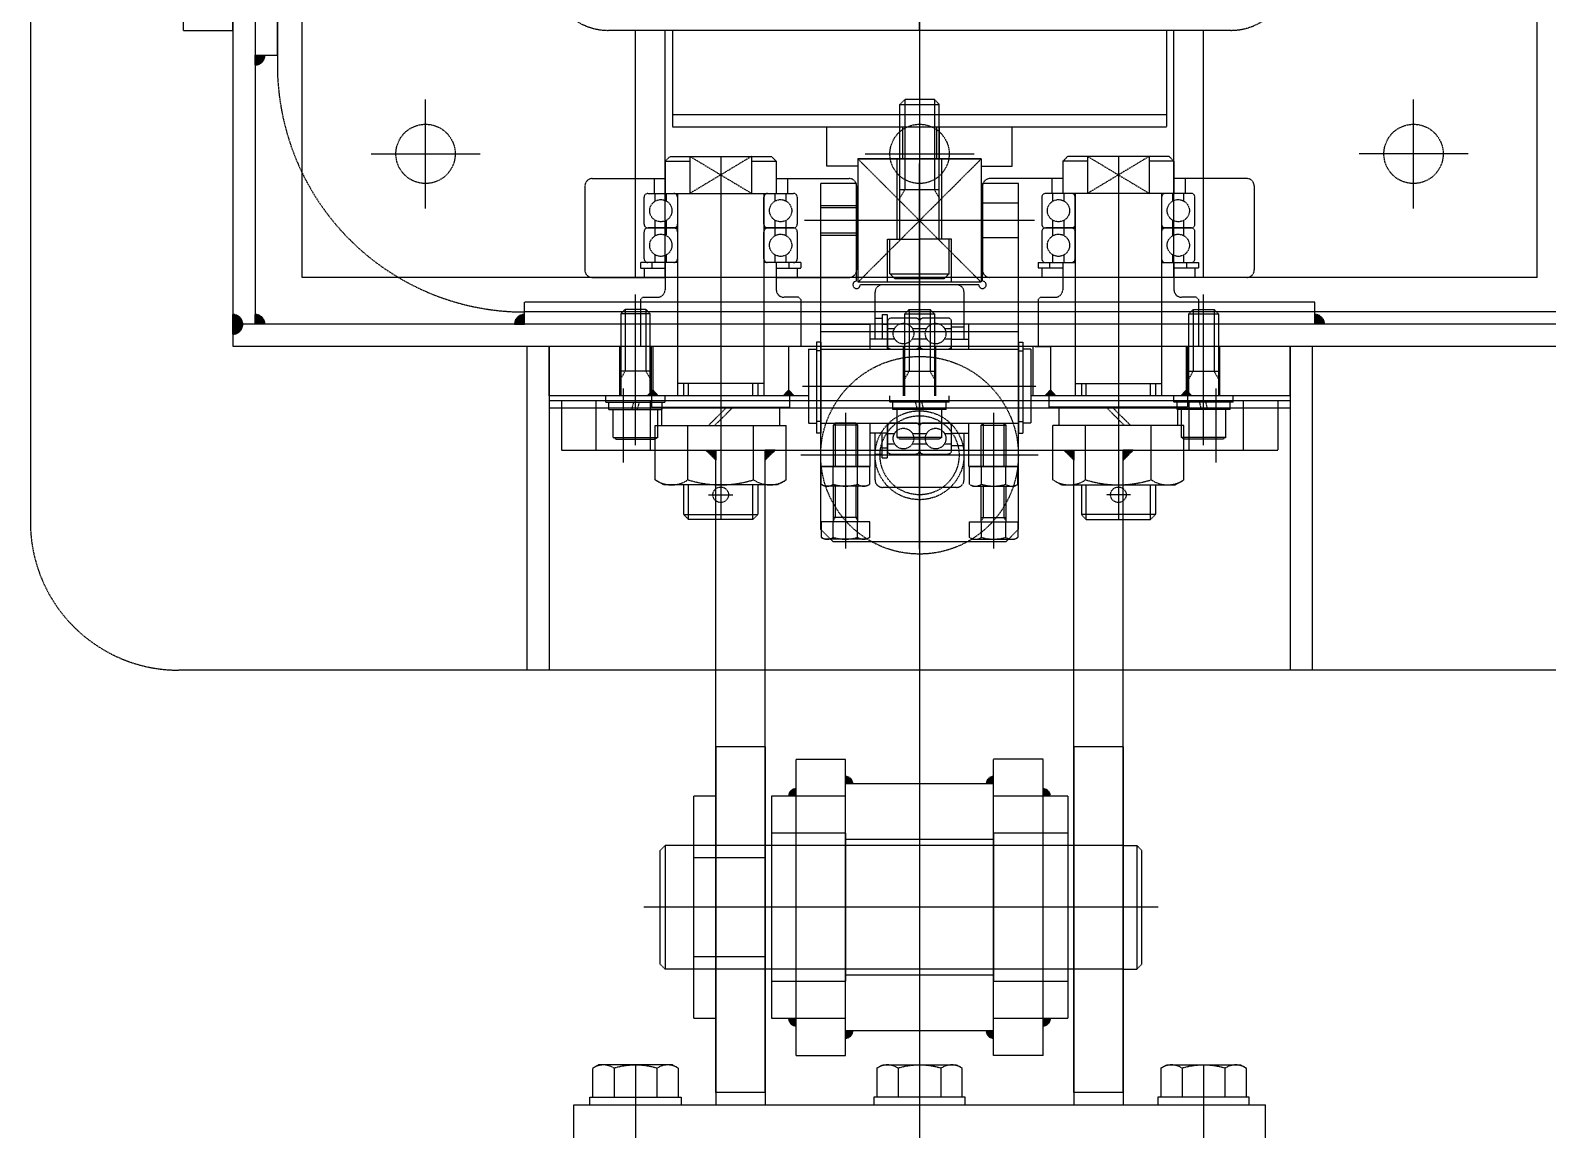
# Model space of a CAD drawing. Header units: millimetres. Extents: x -955179 to -912907, y 62798 to 154298.
# Drawn here: x -953317 to -952702, y 97600 to 98045 of the extents above; entities that cross this region are included whole.
import ezdxf

# ---------------------------------------------------------------- set-up
doc = ezdxf.new("R2010")
doc.units = ezdxf.units.MM
doc.header["$MEASUREMENT"] = 0
doc.linetypes.add('HIDDEN', pattern=[0.375, 0.25, -0.125])
doc.layers.add('CV', color=251, linetype='HIDDEN')

# ---------------------------------------------------------------- blocks, each defined once
blk = doc.blocks.new('WEL')
blk.add_hatch(color=256).paths.add_polyline_path([(4, 0), (0, 0), (0, -4)])
for p, q in [((0, 0), (0, -4)), ((0, -4), (4, 0)), ((4, 0), (0, 0))]:
    blk.add_line(p, q)
blk = doc.blocks.new('A$C24162613')
at = {"layer": 'CV'}
for points in [[(-1285, -2090), (-1281, -2090), (-1281, -2086, 0.414214)], [(-1093, -2200), (-1090, -2200), (-1090, -2197, 0.414214)], [(-997, -2200), (-1000, -2200), (-1000, -2197, -0.414214)], [(-1098, -2220), (-1095, -2220), (-1095, -2223, -0.414214)], [(-992, -2220), (-995, -2220), (-995, -2223, 0.414214)], [(-1098, -2280), (-1095, -2280), (-1095, -2277, 0.414214)], [(-992, -2280), (-995, -2280), (-995, -2277, -0.414214)], [(-1093, -2300), (-1090, -2300), (-1090, -2303, -0.414214)], [(-997, -2300), (-1000, -2300), (-1000, -2303, 0.414214)], [(-1285, -2410), (-1281, -2410), (-1281, -2414, -0.414214)], [(-1390, -2515), (-1390, -2519), (-1386, -2519, 0.414214)], [(-1285, -2519), (-1281, -2519), (-1281, -2515, 0.414214)], [(-1285, -2528), (-1281, -2528), (-1281, -2524, 0.414214)], [(-1281, -2524), (-1281, -2528), (-1277, -2528, 0.414214)]]:
    blk.add_hatch(color=256, dxfattribs=at).paths.add_polyline_path(points)
for p, q in [((-1286, -1968, 0), (-1286, -2410, 0)), ((-1141, -1968, 0), (-1141, -2550, 0)), ((-1281, -1988, 0), (-1281, -2528, 0)), ((-1272, -1988, 0), (-1272, -2528, 0)), ((-1300, -2000), (-1800, -2000)), ((-1300, -2000), (-1300, -2500)), ((-1350, -2027.94), (-1350, -2072.06)), ((-1327.94, -2050), (-1372.06, -2050)), ((-1281, -2086, 0), (-1281, -2090, 0)), ((-1286, -2090, 0), (-1290, -2090, 0)), ((-1290, -2090, 0), (-1290, -2410, 0)), ((-1281, -2090, 0), (-1286, -2090, 0)), ((-1281, -2090, 0), (-1285, -2090, 0)), ((-1272, -2091, 0), (-1141, -2091, 0)), ((-1272, -2100, 0), (-1141, -2100, 0)), ((-1252, -2100, 0), (-1272, -2100, 0)), ((-1272, -2100, 0), (-1272, -2205, 0)), ((-1252, -2100, 0), (-1252, -2205, 0)), ((-1250, -2100, 0), (-1250, -2400, 0)), ((-1247, -2100, 0), (-1247, -2400, 0)), ((-1250, -2105), (-1230, -2105)), ((-1250, -2105), (-1250, -2395)), ((-1250, -2105), (-1230, -2105)), ((-1250, -2105), (-1250, -2395)), ((-1230, -2395), (-1230, -2105)), ((-1230, -2395), (-1230, -2105)), ((-965, -2390), (-965, -2110)), ((-925, -2110), (-965, -2110)), ((-1340, -2117.5, 0), (-1340, -2147, 0)), ((-1337, -2114.5, 0), (-1303, -2114.5, 0)), ((-1300, -2117.5, 0), (-1300, -2147, 0)), ((-1250, -2119), (-1230, -2119)), ((-1250, -2119), (-1230, -2119)), ((-981.2, -2120), (-979.86, -2117.68)), ((-968.2, -2117.68), (-979.86, -2117.68)), ((-965, -2116.5), (-968.2, -2116.5)), ((-968.2, -2116.5), (-968.2, -2153.5)), ((-1400, -2124, 0), (-1400, -2376, 0)), ((-1249.5, -2123, 0), (-1252, -2123, 0)), ((-1249.5, -2123, 0), (-1249.5, -2147, 0)), ((-1246.5, -2124.25, 0), (-1249.5, -2124.25, 0)), ((-1246.5, -2124.25, 0), (-1246.5, -2145.75, 0)), ((-981.2, -2150), (-981.2, -2120)), ((-1287, -2130.75, 0), (-1285.25, -2129, 0)), ((-1287, -2139.25, 0), (-1287, -2130.75, 0)), ((-1287, -2130.75, 0), (-1262, -2130.75, 0)), ((-1285.25, -2141, 0), (-1285.25, -2129, 0)), ((-1285.25, -2129, 0), (-1252, -2129, 0)), ((-1272, -2128.5, 0), (-1252, -2128.5, 0)), ((-1262, -2141, 0), (-1262, -2129, 0)), ((-1262, -2130.75, 0), (-1258.97, -2129, 0)), ((-1254.98, -2130), (-1225.02, -2130)), ((-1254.98, -2130), (-1225.02, -2130)), ((-1235.2, -2126, 0), (-1246.5, -2126, 0)), ((-1235.2, -2126, 0), (-1235.2, -2144, 0)), ((-1235.2, -2126, 0), (-1234.5, -2127.21, 0)), ((-1234.5, -2127.21, 0), (-1234.5, -2142.79, 0)), ((-979.86, -2126.34), (-968.2, -2126.34)), ((-1300, -2135), (-1400, -2135)), ((-1306, -2137, 0), (-1303.8, -2137, 0)), ((-1306, -2152, 0), (-1306, -2137, 0)), ((-1303.8, -2137, 0), (-1303.8, -2147, 0)), ((-1232.08, -2135, 0), (-1293.12, -2135, 0)), ((-1292, -2138, 0), (-1291, -2137, 0)), ((-1291, -2137, 0), (-1272, -2137, 0)), ((-1249.5, -2134.2, 0), (-1246.5, -2133.39, 0)), ((-1246.5, -2135.8, 0), (-1249.5, -2136.61, 0)), ((-981.26, -2135), (-895.26, -2135)), ((-1340, -2142.5, 0), (-1334, -2142.5, 0)), ((-1334, -2140, 0), (-1334, -2199, 0)), ((-1330.9, -2143, 0), (-1334, -2143, 0)), ((-1321.5, -2138.5, 0), (-1332.5, -2138.5, 0)), ((-1320, -2143, 0), (-1323.1, -2143, 0)), ((-1320, -2140, 0), (-1320, -2152, 0)), ((-1320, -2152, 0), (-1320, -2140, 0)), ((-1316.9, -2143, 0), (-1320, -2143, 0)), ((-1307.5, -2138.5, 0), (-1318.5, -2138.5, 0)), ((-1306, -2143, 0), (-1309.1, -2143, 0)), ((-1303.8, -2141.74, 0), (-1306, -2141.74, 0)), ((-1303.8, -2138.5, 0), (-1300, -2138.5, 0)), ((-1292, -2138, 0), (-1292, -2144, 0)), ((-1287, -2139.25, 0), (-1262, -2139.25, 0)), ((-1285.25, -2141, 0), (-1287, -2139.25, 0)), ((-1252, -2141, 0), (-1285.25, -2141, 0)), ((-1252, -2141.5, 0), (-1272, -2141.5, 0)), ((-1272, -2142, 0), (-1252, -2142, 0)), ((-1262, -2139.25, 0), (-1258.97, -2141, 0)), ((-1252, -2141.5, 0), (-1247.5, -2141.5, 0)), ((-1250, -2141), (-1230, -2141)), ((-1250, -2141), (-1230, -2141)), ((-1247.5, -2141.5, 0), (-1247.5, -2197.5, 0)), ((-1218.06, -2142.94, 0), (-1240, -2142.94, 0)), ((-1240, -2142.94, 0), (-1240, -2196.06, 0)), ((-1235.2, -2144, 0), (-1234.5, -2142.79, 0)), ((-1216, -2146.5, 0), (-1218.06, -2142.94, 0)), ((-979.86, -2143.66), (-968.2, -2143.66)), ((-1300, -2147), (-1400, -2147)), ((-1400, -2150, 0), (-1361, -2150, 0)), ((-1400, -2150, 0), (-1400, -2350, 0)), ((-1366, -2350, 0), (-1366, -2150, 0)), ((-1361, -2350, 0), (-1361, -2150, 0)), ((-1347, -2147, 0), (-1349, -2149, 0)), ((-1349, -2149, 0), (-1349, -2190, 0)), ((-1347, -2147, 0), (-1347, -2157, 0)), ((-1347, -2147, 0), (-1334, -2147, 0)), ((-1330.9, -2147.5, 0), (-1334, -2147.5, 0)), ((-1320, -2147.5, 0), (-1323.1, -2147.5, 0)), ((-1316.9, -2147.5, 0), (-1320, -2147.5, 0)), ((-1306, -2147.5, 0), (-1309.1, -2147.5, 0)), ((-1306, -2147, 0), (-1295, -2147, 0)), ((-1249.5, -2147, 0), (-1252, -2147, 0)), ((-1246.5, -2145.75, 0), (-1249.5, -2145.75, 0)), ((-1247.5, -2145.55, 0), (-1240, -2145.55, 0)), ((-1235.2, -2144, 0), (-1246.5, -2144, 0)), ((-1216, -2192.5, 0), (-1216, -2146.5, 0)), ((-979.86, -2152.32), (-981.2, -2150)), ((-1334, -2152, 0), (-1252, -2152, 0)), ((-1332.5, -2152, 0), (-1321.5, -2152, 0)), ((-1318.5, -2152, 0), (-1307.5, -2152, 0)), ((-1257, -2187, 0), (-1257, -2152, 0)), ((-1257, -2154.5, 0), (-1252, -2154.5, 0)), ((-1216, -2154.5, 0), (-1204, -2154.5, 0)), ((-1204, -2154.5, 0), (-1202, -2156.5, 0)), ((-1204, -2154.5, 0), (-1204, -2184.5, 0)), ((-1045, -2153.33), (-1045, -2361.67)), ((-1045, -2153.33), (-1045, -2346.67)), ((-1045, -2153.33), (-1045, -2346.67)), ((-979.86, -2152.32), (-968.2, -2152.32)), ((-968.2, -2153.5), (-965, -2153.5)), ((-1349, -2157, 0), (-1334, -2157, 0)), ((-1349, -2182, 0), (-1334, -2157, 0)), ((-1349, -2157, 0), (-1334, -2182, 0)), ((-1252, -2156.5, 0), (-1257, -2156.5, 0)), ((-1218.06, -2156.22, 0), (-1240, -2156.22, 0)), ((-1202, -2156.5, 0), (-1216, -2156.5, 0)), ((-1202, -2182.5, 0), (-1202, -2156.5, 0)), ((-1070, -2162), (-1068, -2160)), ((-1070, -2162), (-1020, -2162)), ((-1070, -2167.5), (-1070, -2162)), ((-1022, -2160), (-1068, -2160)), ((-1022, -2160), (-1020, -2162)), ((-1020, -2167.5), (-1020, -2162)), ((-1240, -2164.5, 0), (-1247.5, -2172, 0)), ((-1240, -2167, 0), (-1247.5, -2174.5, 0)), ((-970, -2167.5), (-1230, -2167.5)), ((-970, -2167.5), (-1230, -2167.5)), ((-1212, -2164.55, 0), (-1212, -2174.37, 0)), ((-1110, -2167.5), (-965, -2167.5)), ((-1110, -2167.5), (-1110, -2187.5)), ((-1070, -2167.5), (-1070, -2341.5)), ((-1070, -2167.5), (-1070, -2187.5)), ((-1070, -2167.5), (-1070, -2187.5)), ((-1020, -2167.5), (-1020, -2341.5)), ((-1020, -2167.5), (-1020, -2187.5)), ((-1020, -2167.5), (-1020, -2187.5)), ((-970, -2167.5), (-970, -2187.5)), ((-970, -2167.5), (-970, -2187.5)), ((-1349, -2169.5, 0), (-1202, -2169.5, 0)), ((-1349, -2182, 0), (-1334, -2182, 0)), ((-1347, -2182, 0), (-1347, -2192, 0)), ((-1252, -2182.5, 0), (-1257, -2182.5, 0)), ((-1257, -2184.5, 0), (-1252, -2184.5, 0)), ((-1218.06, -2182.78, 0), (-1240, -2182.78, 0)), ((-1202, -2182.5, 0), (-1216, -2182.5, 0)), ((-1216, -2184.5, 0), (-1204, -2184.5, 0)), ((-1202, -2182.5, 0), (-1204, -2184.5, 0)), ((-1349, -2190, 0), (-1347, -2192, 0)), ((-1347, -2192, 0), (-1334, -2192, 0)), ((-1340, -2192, 0), (-1340, -2221.5, 0)), ((-1334, -2187, 0), (-1252, -2187, 0)), ((-1330.9, -2191.5, 0), (-1334, -2191.5, 0)), ((-1321.5, -2187, 0), (-1332.5, -2187, 0)), ((-1320, -2191.5, 0), (-1323.1, -2191.5, 0)), ((-1320, -2187, 0), (-1320, -2199, 0)), ((-1320, -2199, 0), (-1320, -2187, 0)), ((-1316.9, -2191.5, 0), (-1320, -2191.5, 0)), ((-1307.5, -2187, 0), (-1318.5, -2187, 0)), ((-1306, -2191.5, 0), (-1309.1, -2191.5, 0)), ((-1306, -2202, 0), (-1306, -2187, 0)), ((-1306, -2192, 0), (-1295, -2192, 0)), ((-1303.8, -2192, 0), (-1303.8, -2202, 0)), ((-1300, -2192, 0), (-1300, -2221.5, 0)), ((-970, -2187.5), (-1230, -2187.5)), ((-970, -2187.5), (-1230, -2187.5)), ((-1218.06, -2196.06, 0), (-1216, -2192.5, 0)), ((-1110, -2187.5), (-965, -2187.5)), ((-1090, -2190), (-1000, -2190)), ((-1090, -2190), (-1090, -2220)), ((-1075, -2190), (-1075, -2220)), ((-1015, -2190), (-1015, -2220)), ((-1000, -2190), (-1000, -2220)), ((-1340, -2196.5, 0), (-1334, -2196.5, 0)), ((-1330.9, -2196, 0), (-1334, -2196, 0)), ((-1320, -2196, 0), (-1323.1, -2196, 0)), ((-1316.9, -2196, 0), (-1320, -2196, 0)), ((-1306, -2196, 0), (-1309.1, -2196, 0)), ((-1303.8, -2197.26, 0), (-1306, -2197.26, 0)), ((-1292, -2201, 0), (-1292, -2195, 0)), ((-1272, -2203.21, 0), (-1272, -2197, 0)), ((-1272, -2197, 0), (-1252, -2197, 0)), ((-1247.5, -2197.5, 0), (-1252, -2197.5, 0)), ((-1240, -2193.45, 0), (-1247.5, -2193.45, 0)), ((-1218.06, -2196.06, 0), (-1240, -2196.06, 0)), ((-1332.5, -2200.5, 0), (-1321.5, -2200.5, 0)), ((-1323, -2203.42, 0), (-1323, -2296.58, 0)), ((-1318.5, -2200.5, 0), (-1307.5, -2200.5, 0)), ((-1306, -2202, 0), (-1303.8, -2202, 0)), ((-1303.8, -2200.5, 0), (-1300, -2200.5, 0)), ((-1292, -2201, 0), (-1291, -2202, 0)), ((-1291, -2202, 0), (-1272, -2202, 0)), ((-1252, -2204, 0), (-1272, -2204, 0)), ((-1271, -2205, 0), (-1271, -2208.25, 0)), ((-1271, -2205, 0), (-1241, -2205, 0)), ((-1256, -2297.33, 0), (-1256, -2202.75, 0)), ((-1241, -2205, 0), (-1241, -2208.25, 0)), ((-1228, -2201.95, 0), (-1228, -2298.05, 0)), ((-985, -2200), (-1105, -2200)), ((-1105, -2200), (-1105, -2220)), ((-985, -2200), (-985, -2220)), ((-1198, -2210, 0), (-1338, -2210, 0)), ((-1338, -2210, 0), (-1338, -2224.5, 0)), ((-1330, -2210, 0), (-1330, -2224.5, 0)), ((-1316, -2210, 0), (-1316, -2224.5, 0)), ((-1223.5, -2210, 0), (-1281, -2210, 0)), ((-1281, -2210, 0), (-1281, -2230, 0)), ((-1278, -2210, 0), (-1278, -2290, 0)), ((-1273.8, -2210, 0), (-1273.8, -2208.25, 0)), ((-1273.8, -2208.25, 0), (-1236.94, -2208.25, 0)), ((-1273.8, -2210, 0), (-1236.94, -2210, 0)), ((-1271, -2290, 0), (-1271, -2210, 0)), ((-1270.3, -2210, 0), (-1270.3, -2208.25, 0)), ((-1241.7, -2210, 0), (-1241.7, -2208.25, 0)), ((-1241, -2290, 0), (-1241, -2210, 0)), ((-1236.94, -2210, 0), (-1236.94, -2208.25, 0)), ((-1223.5, -2210, 0), (-1223.5, -2230, 0)), ((-1216.26, -2210.18, 0), (-1223.5, -2210.18, 0)), ((-1223.5, -2229.82, 0), (-1223.5, -2210.18, 0)), ((-1215.5, -2211.5, 0), (-1216.26, -2210.18, 0)), ((-1201, -2210.18, 0), (-1194.76, -2210.18, 0)), ((-1201, -2229.82, 0), (-1201, -2210.18, 0)), ((-1193, -2215, 0), (-1198, -2210, 0)), ((-1194, -2211.5, 0), (-1194.76, -2210.18, 0)), ((-1345, -2212.5, 0), (-1361, -2212.5, 0)), ((-1345, -2225, 0), (-1345, -2212.5, 0)), ((-1241, -2215.81, 0), (-1240.19, -2215, 0)), ((-1241, -2224.19, 0), (-1241, -2215.81, 0)), ((-1241, -2215.81, 0), (-1223.5, -2215.81, 0)), ((-1240.19, -2225, 0), (-1240.19, -2215, 0)), ((-1240.19, -2215, 0), (-1223.5, -2215, 0)), ((-1216.26, -2215.09, 0), (-1223.5, -2215.09, 0)), ((-1215.5, -2228.5, 0), (-1215.5, -2211.5, 0)), ((-1215.5, -2215, 0), (-1201, -2215, 0)), ((-1215.5, -2215.81, 0), (-1202.81, -2215.81, 0)), ((-1202.81, -2215.81, 0), (-1201.4, -2215, 0)), ((-1202.81, -2225, 0), (-1202.81, -2215, 0)), ((-1194.76, -2215.09, 0), (-1201, -2215.09, 0)), ((-1194, -2228.5, 0), (-1194, -2211.5, 0)), ((-1193, -2215, 0), (-1193, -2285, 0)), ((-1245.13, -2220, 0), (-1190.32, -2220, 0)), ((-985, -2220), (-1105, -2220)), ((-1095, -2220), (-1095, -2280)), ((-1075, -2220), (-1015, -2220)), ((-1072.5, -2220), (-1072.5, -2280)), ((-1017.5, -2220), (-1017.5, -2280)), ((-995, -2220), (-995, -2280)), ((-1350, -2272.06), (-1350, -2227.94)), ((-1348, -2225, 0), (-1345, -2225, 0)), ((-1348, -2275, 0), (-1348, -2225, 0)), ((-1348, -2244, 0), (-1348, -2225, 0)), ((-1348, -2225, 0), (-1348, -2242, 0)), ((-1348, -2225, 0), (-1348, -2275, 0)), ((-1298, -2225, 0), (-1348, -2275, 0)), ((-1348, -2225, 0), (-1298, -2275, 0)), ((-1348, -2225, 0), (-1298, -2225, 0)), ((-1298.5, -2224.5, 0), (-1338, -2224.5, 0)), ((-1337, -2224.5, 0), (-1303, -2224.5, 0)), ((-1298, -2225, 0), (-1298, -2275, 0)), ((-1297, -2226, 0), (-1297, -2274, 0)), ((-1240.19, -2225, 0), (-1241, -2224.19, 0)), ((-1241, -2224.19, 0), (-1223.5, -2224.19, 0)), ((-1223.5, -2225, 0), (-1240.19, -2225, 0)), ((-1216.26, -2224.91, 0), (-1223.5, -2224.91, 0)), ((-1216.26, -2229.82, 0), (-1223.5, -2229.82, 0)), ((-1216.26, -2229.82, 0), (-1215.5, -2228.5, 0)), ((-1215.5, -2224.19, 0), (-1202.81, -2224.19, 0)), ((-1201, -2225, 0), (-1215.5, -2225, 0)), ((-1202.81, -2224.19, 0), (-1201.4, -2225, 0)), ((-1194.76, -2224.91, 0), (-1201, -2224.91, 0)), ((-1194.76, -2229.82, 0), (-1201, -2229.82, 0)), ((-1194.76, -2229.82, 0), (-1194, -2228.5, 0)), ((-1297, -2235, 0), (-1297, -2265, 0)), ((-1297, -2235, 0), (-1297, -2250, 0)), ((-1275, -2232, 0), (-1294, -2232, 0)), ((-1271, -2230, 0), (-1281, -2230, 0)), ((-1280, -2237, 0), (-1280, -2232, 0)), ((-1275, -2237, 0), (-1275, -2230, 0)), ((-1223.5, -2230, 0), (-1241, -2230, 0)), ((-1237, -2237, 0), (-1237, -2230, 0)), ((-1218, -2232, 0), (-1237, -2232, 0)), ((-1232, -2237, 0), (-1232, -2232, 0)), ((-1215, -2235, 0), (-1215, -2265, 0)), ((-1215, -2235, 0), (-1215, -2250, 0)), ((-981.2, -2235), (-979.86, -2232.68)), ((-981.2, -2265), (-981.2, -2235)), ((-968.2, -2232.68), (-979.86, -2232.68)), ((-968.2, -2231.5), (-968.2, -2268.5)), ((-965, -2231.5), (-968.2, -2231.5)), ((-1372, -2244, 0), (-1370, -2242, 0)), ((-1372, -2244, 0), (-1370, -2242, 0)), ((-1370, -2258, 0), (-1370, -2242, 0)), ((-1370, -2258, 0), (-1370, -2242, 0)), ((-1315.5, -2242, 0), (-1370, -2242, 0)), ((-1361, -2242, 0), (-1348, -2242, 0)), ((-1315.5, -2241, 0), (-1348, -2241, 0)), ((-1335.5, -2244, 0), (-1332.04, -2242, 0)), ((-1335.5, -2242, 0), (-1335.5, -2258, 0)), ((-1315.5, -2237, 0), (-1315.5, -2250, 0)), ((-1298, -2237, 0), (-1315.5, -2237, 0)), ((-1298, -2237, 0), (-1315.5, -2237, 0)), ((-1301.5, -2238, 0), (-1315.5, -2238, 0)), ((-1301.5, -2238, 0), (-1315.5, -2238, 0)), ((-1301.5, -2262, 0), (-1301.5, -2238, 0)), ((-1301.5, -2262, 0), (-1301.5, -2238, 0)), ((-1299.5, -2240, 0), (-1301.5, -2238, 0)), ((-1299.5, -2240, 0), (-1301.5, -2238, 0)), ((-1299.5, -2260, 0), (-1299.5, -2240, 0)), ((-1299.5, -2260, 0), (-1299.5, -2240, 0)), ((-1283.5, -2238.5, 0), (-1283.5, -2248.5, 0)), ((-1271, -2237, 0), (-1282, -2237, 0)), ((-1279.33, -2239.89, 0), (-1279.33, -2237, 0)), ((-1275.17, -2239.89, 0), (-1275.17, -2237, 0)), ((-1271, -2248.5, 0), (-1271, -2238.5, 0)), ((-1249.5, -2238, 0), (-1252, -2238, 0)), ((-1249.5, -2238, 0), (-1249.5, -2262, 0)), ((-1246.5, -2239.25, 0), (-1249.5, -2239.25, 0)), ((-1246.5, -2239.25, 0), (-1246.5, -2260.75, 0)), ((-1235.2, -2241, 0), (-1246.5, -2241, 0)), ((-1230, -2237, 0), (-1241, -2237, 0)), ((-1241, -2238.5, 0), (-1241, -2248.5, 0)), ((-1236.83, -2239.89, 0), (-1236.83, -2237, 0)), ((-1235.2, -2241, 0), (-1235.2, -2259, 0)), ((-1235.2, -2241, 0), (-1234.5, -2242.21, 0)), ((-1232.67, -2239.89, 0), (-1232.67, -2237, 0)), ((-1228.5, -2248.5, 0), (-1228.5, -2238.5, 0)), ((-979.86, -2241.34), (-968.2, -2241.34)), ((-1372, -2244, 0), (-1372, -2256, 0)), ((-1372, -2244, 0), (-1372, -2256, 0)), ((-1372, -2244, 0), (-1335.5, -2244, 0)), ((-1361, -2243.08, 0), (-1348, -2243.08, 0)), ((-1287, -2245.75, 0), (-1285.25, -2244, 0)), ((-1287, -2254.25, 0), (-1287, -2245.75, 0)), ((-1287, -2245.75, 0), (-1262, -2245.75, 0)), ((-1285.25, -2256, 0), (-1285.25, -2244, 0)), ((-1285.25, -2244, 0), (-1252, -2244, 0)), ((-1279.33, -2250, 0), (-1279.33, -2247.11, 0)), ((-1275.17, -2250, 0), (-1275.17, -2247.11, 0)), ((-1272, -2243.5, 0), (-1252, -2243.5, 0)), ((-1262, -2256, 0), (-1262, -2244, 0)), ((-1262, -2245.75, 0), (-1258.97, -2244, 0)), ((-1236.83, -2250, 0), (-1236.83, -2247.11, 0)), ((-1234.5, -2242.21, 0), (-1234.5, -2257.79, 0)), ((-1232.67, -2250, 0), (-1232.67, -2247.11, 0)), ((-1800, -2250), (-1300, -2250)), ((-1400, -2250, 0), (-1700, -2250, 0)), ((-1408.09, -2250, 0), (-1400, -2250, 0)), ((-1372, -2250, 0), (-1271, -2250, 0)), ((-1189.95, -2250, 0), (-1346.05, -2250, 0)), ((-1315.5, -2263, 0), (-1315.5, -2250, 0)), ((-1297, -2250, 0), (-1297, -2265, 0)), ((-1232.08, -2250, 0), (-1293.12, -2250, 0)), ((-1287, -2254.25, 0), (-1262, -2254.25, 0)), ((-1285.25, -2256, 0), (-1287, -2254.25, 0)), ((-1283.5, -2251.5, 0), (-1283.5, -2261.5, 0)), ((-1271, -2250, 0), (-1282, -2250, 0)), ((-1282, -2250, 0), (-1271, -2250, 0)), ((-1279.33, -2252.89, 0), (-1279.33, -2250, 0)), ((-1275.17, -2252.89, 0), (-1275.17, -2250, 0)), ((-1271, -2261.5, 0), (-1271, -2251.5, 0)), ((-1262, -2254.25, 0), (-1258.97, -2256, 0)), ((-1250, -2250), (-825, -2250)), ((-1249.5, -2249.2, 0), (-1246.5, -2248.39, 0)), ((-1246.5, -2250.8, 0), (-1249.5, -2251.61, 0)), ((-1241, -2250, 0), (-1189.87, -2250, 0)), ((-1230, -2250, 0), (-1241, -2250, 0)), ((-1241, -2250, 0), (-1230, -2250, 0)), ((-1241, -2251.5, 0), (-1241, -2261.5, 0)), ((-1236.83, -2252.89, 0), (-1236.83, -2250, 0)), ((-1232.67, -2252.89, 0), (-1232.67, -2250, 0)), ((-1228.5, -2261.5, 0), (-1228.5, -2251.5, 0)), ((-1370, -2258, 0), (-1372, -2256, 0)), ((-1370, -2258, 0), (-1372, -2256, 0)), ((-1372, -2256, 0), (-1335.5, -2256, 0)), ((-1315.5, -2258, 0), (-1370, -2258, 0)), ((-1361, -2256.92, 0), (-1348, -2256.92, 0)), ((-1348, -2258, 0), (-1361, -2258, 0)), ((-1348, -2275, 0), (-1348, -2258, 0)), ((-1315.5, -2259, 0), (-1348, -2259, 0)), ((-1335.5, -2256, 0), (-1332.04, -2258, 0)), ((-1301.5, -2262, 0), (-1299.5, -2260, 0)), ((-1301.5, -2262, 0), (-1299.5, -2260, 0)), ((-1252, -2256, 0), (-1285.25, -2256, 0)), ((-1279.33, -2263, 0), (-1279.33, -2260.11, 0)), ((-1275.17, -2263, 0), (-1275.17, -2260.11, 0)), ((-1252, -2256.5, 0), (-1272, -2256.5, 0)), ((-1235.2, -2259, 0), (-1246.5, -2259, 0)), ((-1236.83, -2263, 0), (-1236.83, -2260.11, 0)), ((-1235.2, -2259, 0), (-1234.5, -2257.79, 0)), ((-1232.67, -2263, 0), (-1232.67, -2260.11, 0)), ((-979.86, -2258.66), (-968.2, -2258.66)), ((-1301.5, -2262, 0), (-1315.5, -2262, 0)), ((-1301.5, -2262, 0), (-1315.5, -2262, 0)), ((-1298, -2263, 0), (-1315.5, -2263, 0)), ((-1298, -2263, 0), (-1315.5, -2263, 0)), ((-1285, -2265.2, 0), (-1285, -2263, 0)), ((-1271, -2263, 0), (-1285, -2263, 0)), ((-1285, -2265.2, 0), (-1275, -2265.2, 0)), ((-1283.5, -2268, 0), (-1283.5, -2265.2, 0)), ((-1282, -2263, 0), (-1271, -2263, 0)), ((-1281, -2265.2, 0), (-1281, -2263, 0)), ((-1275, -2263, 0), (-1275, -2270, 0)), ((-1249.5, -2262, 0), (-1252, -2262, 0)), ((-1246.5, -2260.75, 0), (-1249.5, -2260.75, 0)), ((-1227, -2263, 0), (-1241, -2263, 0)), ((-1241, -2263, 0), (-1230, -2263, 0)), ((-1237, -2263, 0), (-1237, -2270, 0)), ((-1227, -2265.2, 0), (-1237, -2265.2, 0)), ((-1231, -2265.2, 0), (-1231, -2263, 0)), ((-1228.5, -2268, 0), (-1228.5, -2265.2, 0)), ((-1227, -2265.2, 0), (-1227, -2263, 0)), ((-979.86, -2267.32), (-981.2, -2265)), ((-1275, -2268, 0), (-1294, -2268, 0)), ((-1271, -2270, 0), (-1281, -2270, 0)), ((-1281, -2290, 0), (-1281, -2270, 0)), ((-1223.5, -2270, 0), (-1241, -2270, 0)), ((-1218, -2268, 0), (-1237, -2268, 0)), ((-1223.5, -2290, 0), (-1223.5, -2270, 0)), ((-1216.26, -2270.18, 0), (-1223.5, -2270.18, 0)), ((-1223.5, -2270.18, 0), (-1223.5, -2289.82, 0)), ((-1216.26, -2270.18, 0), (-1215.5, -2271.5, 0)), ((-1215.5, -2271.5, 0), (-1215.5, -2288.5, 0)), ((-1194.76, -2270.18, 0), (-1201, -2270.18, 0)), ((-1201, -2270.18, 0), (-1201, -2289.82, 0)), ((-1194.76, -2270.18, 0), (-1194, -2271.5, 0)), ((-1194, -2271.5, 0), (-1194, -2288.5, 0)), ((-979.86, -2267.32), (-968.2, -2267.32)), ((-968.2, -2268.5), (-965, -2268.5)), ((-1348, -2275, 0), (-1345, -2275, 0)), ((-1348, -2275, 0), (-1298, -2275, 0)), ((-1345, -2275, 0), (-1345, -2287.5, 0)), ((-1340, -2308, 0), (-1340, -2278.5, 0)), ((-1338, -2275.5, 0), (-1338, -2290, 0)), ((-1298.5, -2275.5, 0), (-1338, -2275.5, 0)), ((-1337, -2275.5, 0), (-1303, -2275.5, 0)), ((-1329, -2275.5, 0), (-1329, -2290, 0)), ((-1328.1, -2275.5, 0), (-1328.1, -2290, 0)), ((-1317.9, -2275.5, 0), (-1317.9, -2290, 0)), ((-1317, -2275.5, 0), (-1317, -2290, 0)), ((-1300, -2308, 0), (-1300, -2278.5, 0)), ((-1240.19, -2275, 0), (-1241, -2275.81, 0)), ((-1241, -2275.81, 0), (-1241, -2284.19, 0)), ((-1241, -2275.81, 0), (-1223.5, -2275.81, 0)), ((-1240.19, -2275, 0), (-1240.19, -2285, 0)), ((-1223.5, -2275, 0), (-1240.19, -2275, 0)), ((-1216.26, -2275.09, 0), (-1223.5, -2275.09, 0)), ((-1201, -2275, 0), (-1215.5, -2275, 0)), ((-1215.5, -2275.81, 0), (-1202.81, -2275.81, 0)), ((-1202.81, -2275.81, 0), (-1201.4, -2275, 0)), ((-1202.81, -2275, 0), (-1202.81, -2285, 0)), ((-1194.76, -2275.09, 0), (-1201, -2275.09, 0)), ((-1245.13, -2280, 0), (-1190.32, -2280, 0)), ((-1241, -2284.19, 0), (-1240.19, -2285, 0)), ((-1241, -2284.19, 0), (-1223.5, -2284.19, 0)), ((-1240.19, -2285, 0), (-1223.5, -2285, 0)), ((-1216.26, -2284.91, 0), (-1223.5, -2284.91, 0)), ((-1215.5, -2284.19, 0), (-1202.81, -2284.19, 0)), ((-1215.5, -2285, 0), (-1201, -2285, 0)), ((-1202.81, -2284.19, 0), (-1201.4, -2285, 0)), ((-1194.76, -2284.91, 0), (-1201, -2284.91, 0)), ((-1193, -2285, 0), (-1198, -2290, 0)), ((-985, -2280), (-1105, -2280)), ((-1105, -2300), (-1105, -2280)), ((-1090, -2280), (-1090, -2310)), ((-1075, -2280), (-1015, -2280)), ((-1075, -2280), (-1075, -2310)), ((-1015, -2280), (-1015, -2310)), ((-1000, -2280), (-1000, -2310)), ((-985, -2300), (-985, -2280)), ((-1345, -2287.5, 0), (-1361, -2287.5, 0)), ((-1198, -2290, 0), (-1338, -2290, 0)), ((-1223.5, -2290, 0), (-1281, -2290, 0)), ((-1273.8, -2290, 0), (-1273.8, -2291.75, 0)), ((-1273.8, -2290, 0), (-1236.94, -2290, 0)), ((-1270.3, -2290, 0), (-1270.3, -2291.75, 0)), ((-1241.7, -2290, 0), (-1241.7, -2291.75, 0)), ((-1236.94, -2290, 0), (-1236.94, -2291.75, 0)), ((-1216.26, -2289.82, 0), (-1223.5, -2289.82, 0)), ((-1215.5, -2288.5, 0), (-1216.26, -2289.82, 0)), ((-1201, -2289.82, 0), (-1194.76, -2289.82, 0)), ((-1194, -2288.5, 0), (-1194.76, -2289.82, 0)), ((-1273.8, -2291.75, 0), (-1236.94, -2291.75, 0)), ((-1272, -2295, 0), (-1272, -2400, 0)), ((-1272, -2296.79, 0), (-1272, -2303, 0)), ((-1271, -2295, 0), (-1271, -2291.75, 0)), ((-1271, -2295, 0), (-1241, -2295, 0)), ((-1252, -2295, 0), (-1252, -2400, 0)), ((-1241, -2295, 0), (-1241, -2291.75, 0)), ((-1340, -2303.5, 0), (-1334, -2303.5, 0)), ((-1334, -2360, 0), (-1334, -2301, 0)), ((-1332.5, -2299.5, 0), (-1321.5, -2299.5, 0)), ((-1320, -2313, 0), (-1320, -2301, 0)), ((-1320, -2301, 0), (-1320, -2313, 0)), ((-1318.5, -2299.5, 0), (-1307.5, -2299.5, 0)), ((-1306, -2298, 0), (-1303.8, -2298, 0)), ((-1306, -2298, 0), (-1306, -2313, 0)), ((-1303.8, -2302.74, 0), (-1306, -2302.74, 0)), ((-1303.8, -2308, 0), (-1303.8, -2298, 0)), ((-1303.8, -2299.5, 0), (-1300, -2299.5, 0)), ((-1292, -2299, 0), (-1291, -2298, 0)), ((-1292, -2299, 0), (-1292, -2305, 0)), ((-1291, -2298, 0), (-1272, -2298, 0)), ((-1272, -2303, 0), (-1252, -2303, 0)), ((-1247.5, -2302.5, 0), (-1252, -2302.5, 0)), ((-1247.5, -2358.5, 0), (-1247.5, -2302.5, 0)), ((-985, -2300), (-1105, -2300)), ((-1349, -2310, 0), (-1347, -2308, 0)), ((-1347, -2318, 0), (-1347, -2308, 0)), ((-1347, -2308, 0), (-1334, -2308, 0)), ((-1330.9, -2304, 0), (-1334, -2304, 0)), ((-1330.9, -2308.5, 0), (-1334, -2308.5, 0)), ((-1320, -2304, 0), (-1323.1, -2304, 0)), ((-1320, -2308.5, 0), (-1323.1, -2308.5, 0)), ((-1316.9, -2304, 0), (-1320, -2304, 0)), ((-1316.9, -2308.5, 0), (-1320, -2308.5, 0)), ((-1306, -2304, 0), (-1309.1, -2304, 0)), ((-1306, -2308.5, 0), (-1309.1, -2308.5, 0)), ((-1306, -2308, 0), (-1295, -2308, 0)), ((-1240, -2306.55, 0), (-1247.5, -2306.55, 0)), ((-1218.06, -2303.94, 0), (-1240, -2303.94, 0)), ((-1240, -2357.06, 0), (-1240, -2303.94, 0)), ((-1218.06, -2303.94, 0), (-1216, -2307.5, 0)), ((-1216, -2307.5, 0), (-1216, -2353.5, 0)), ((-1349, -2351, 0), (-1349, -2310, 0)), ((-1334, -2313, 0), (-1252, -2313, 0)), ((-1321.5, -2313, 0), (-1332.5, -2313, 0)), ((-1307.5, -2313, 0), (-1318.5, -2313, 0)), ((-1257, -2313, 0), (-1257, -2348, 0)), ((-1257, -2315.5, 0), (-1252, -2315.5, 0)), ((-970, -2312.5), (-1230, -2312.5)), ((-970, -2312.5), (-1230, -2312.5)), ((-1216, -2315.5, 0), (-1204, -2315.5, 0)), ((-1202, -2317.5, 0), (-1204, -2315.5, 0)), ((-1204, -2345.5, 0), (-1204, -2315.5, 0)), ((-1110, -2312.5), (-965, -2312.5)), ((-1110, -2312.5), (-1110, -2332.5)), ((-1090, -2310), (-1000, -2310)), ((-1070, -2312.5), (-1070, -2332.5)), ((-1070, -2312.5), (-1070, -2332.5)), ((-1065, -2312.5, 0), (-1065, -2341.5, 0)), ((-1025, -2312.5, 0), (-1025, -2341.5, 0)), ((-1020, -2312.5), (-1020, -2332.5)), ((-1020, -2312.5), (-1020, -2332.5)), ((-970, -2312.5), (-970, -2332.5)), ((-970, -2312.5), (-970, -2332.5)), ((-1349, -2318, 0), (-1334, -2318, 0)), ((-1349, -2318, 0), (-1334, -2343, 0)), ((-1349, -2343, 0), (-1334, -2318, 0)), ((-1252, -2317.5, 0), (-1257, -2317.5, 0)), ((-1218.06, -2317.22, 0), (-1240, -2317.22, 0)), ((-1202, -2317.5, 0), (-1216, -2317.5, 0)), ((-1202, -2317.5, 0), (-1202, -2343.5, 0)), ((-1240, -2333, 0), (-1247.5, -2325.5, 0)), ((-1240, -2335.5, 0), (-1247.5, -2328, 0)), ((-1212, -2335.45, 0), (-1212, -2325.63, 0)), ((-1349, -2330.5, 0), (-1202, -2330.5, 0)), ((-970, -2332.5), (-1230, -2332.5)), ((-970, -2332.5), (-1230, -2332.5)), ((-1110, -2332.5), (-965, -2332.5)), ((-1090, -2332.5), (-1090, -2341.5)), ((-1000, -2332.5), (-1000, -2341.5)), ((-1349, -2343, 0), (-1334, -2343, 0)), ((-1347, -2353, 0), (-1347, -2343, 0)), ((-1252, -2343.5, 0), (-1257, -2343.5, 0)), ((-1257, -2345.5, 0), (-1252, -2345.5, 0)), ((-1218.06, -2343.78, 0), (-1240, -2343.78, 0)), ((-1202, -2343.5, 0), (-1216, -2343.5, 0)), ((-1216, -2345.5, 0), (-1204, -2345.5, 0)), ((-1204, -2345.5, 0), (-1202, -2343.5, 0)), ((-1090, -2341.5), (-1000, -2341.5)), ((-1070, -2341.5), (-1070, -2353)), ((-1020, -2341.5), (-1020, -2353)), ((-968.2, -2383.5), (-968.2, -2346.5)), ((-968.2, -2346.5), (-965, -2346.5)), ((-1400, -2350, 0), (-1361, -2350, 0)), ((-1347, -2353, 0), (-1349, -2351, 0)), ((-1334, -2348, 0), (-1252, -2348, 0)), ((-1330.9, -2352.5, 0), (-1334, -2352.5, 0)), ((-1332.5, -2348, 0), (-1321.5, -2348, 0)), ((-1320, -2352.5, 0), (-1323.1, -2352.5, 0)), ((-1320, -2360, 0), (-1320, -2348, 0)), ((-1320, -2348, 0), (-1320, -2360, 0)), ((-1316.9, -2352.5, 0), (-1320, -2352.5, 0)), ((-1318.5, -2348, 0), (-1307.5, -2348, 0)), ((-1306, -2352.5, 0), (-1309.1, -2352.5, 0)), ((-1306, -2348, 0), (-1306, -2363, 0)), ((-979.86, -2347.68), (-981.2, -2350)), ((-981.2, -2350), (-981.2, -2380)), ((-979.86, -2347.68), (-968.2, -2347.68)), ((-1300, -2353), (-1400, -2353)), ((-1347, -2353, 0), (-1334, -2353, 0)), ((-1340, -2382.5, 0), (-1340, -2353, 0)), ((-1340, -2357.5, 0), (-1334, -2357.5, 0)), ((-1330.9, -2357, 0), (-1334, -2357, 0)), ((-1320, -2357, 0), (-1323.1, -2357, 0)), ((-1316.9, -2357, 0), (-1320, -2357, 0)), ((-1306, -2357, 0), (-1309.1, -2357, 0)), ((-1306, -2353, 0), (-1295, -2353, 0)), ((-1303.8, -2358.26, 0), (-1306, -2358.26, 0)), ((-1303.8, -2363, 0), (-1303.8, -2353, 0)), ((-1300, -2382.5, 0), (-1300, -2353, 0)), ((-1292, -2362, 0), (-1292, -2356, 0)), ((-1272, -2358, 0), (-1252, -2358, 0)), ((-1252, -2358.5, 0), (-1272, -2358.5, 0)), ((-1249.5, -2353, 0), (-1252, -2353, 0)), ((-1252, -2358.5, 0), (-1247.5, -2358.5, 0)), ((-1249.5, -2377, 0), (-1249.5, -2353, 0)), ((-1246.5, -2354.25, 0), (-1249.5, -2354.25, 0)), ((-1247.5, -2354.45, 0), (-1240, -2354.45, 0)), ((-1246.5, -2375.75, 0), (-1246.5, -2354.25, 0)), ((-1235.2, -2356, 0), (-1246.5, -2356, 0)), ((-1218.06, -2357.06, 0), (-1240, -2357.06, 0)), ((-1235.2, -2374, 0), (-1235.2, -2356, 0)), ((-1235.2, -2356, 0), (-1234.5, -2357.21, 0)), ((-1234.5, -2372.79, 0), (-1234.5, -2357.21, 0)), ((-1216, -2353.5, 0), (-1218.06, -2357.06, 0)), ((-1070, -2353), (-1020, -2353)), ((-1070, -2353), (-1068, -2355)), ((-1022, -2355), (-1068, -2355)), ((-1022, -2355), (-1020, -2353)), ((-979.86, -2356.34), (-968.2, -2356.34)), ((-1300, -2365), (-1400, -2365)), ((-1321.5, -2361.5, 0), (-1332.5, -2361.5, 0)), ((-1307.5, -2361.5, 0), (-1318.5, -2361.5, 0)), ((-1306, -2363, 0), (-1303.8, -2363, 0)), ((-1303.8, -2361.5, 0), (-1300, -2361.5, 0)), ((-1232.08, -2365, 0), (-1293.12, -2365, 0)), ((-1292, -2362, 0), (-1291, -2363, 0)), ((-1291, -2363, 0), (-1272, -2363, 0)), ((-1285.25, -2359, 0), (-1287, -2360.75, 0)), ((-1287, -2360.75, 0), (-1287, -2369.25, 0)), ((-1287, -2360.75, 0), (-1262, -2360.75, 0)), ((-1285.25, -2359, 0), (-1285.25, -2371, 0)), ((-1252, -2359, 0), (-1285.25, -2359, 0)), ((-1262, -2359, 0), (-1262, -2371, 0)), ((-1262, -2360.75, 0), (-1258.97, -2359, 0)), ((-1250, -2359), (-1230, -2359)), ((-1250, -2359), (-1230, -2359)), ((-1246.5, -2364.2, 0), (-1249.5, -2363.39, 0)), ((-981.26, -2365), (-895.26, -2365)), ((-1287, -2369.25, 0), (-1262, -2369.25, 0)), ((-1287, -2369.25, 0), (-1285.25, -2371, 0)), ((-1285.25, -2371, 0), (-1252, -2371, 0)), ((-1262, -2369.25, 0), (-1258.97, -2371, 0)), ((-1254.98, -2370), (-1225.02, -2370)), ((-1254.98, -2370), (-1225.02, -2370)), ((-1249.5, -2365.8, 0), (-1246.5, -2366.61, 0)), ((-1272, -2371.5, 0), (-1252, -2371.5, 0)), ((-1249.5, -2377, 0), (-1252, -2377, 0)), ((-1246.5, -2375.75, 0), (-1249.5, -2375.75, 0)), ((-1235.2, -2374, 0), (-1246.5, -2374, 0)), ((-1235.2, -2374, 0), (-1234.5, -2372.79, 0)), ((-979.86, -2373.66), (-968.2, -2373.66)), ((-1250, -2381), (-1230, -2381)), ((-1250, -2381), (-1230, -2381)), ((-981.2, -2380), (-979.86, -2382.32)), ((-968.2, -2382.32), (-979.86, -2382.32)), ((-1337, -2385.5, 0), (-1303, -2385.5, 0)), ((-965, -2383.5), (-968.2, -2383.5)), ((-1250, -2395), (-1230, -2395)), ((-1250, -2395), (-1230, -2395)), ((-925, -2390), (-965, -2390)), ((-1272, -2400, 0), (-1141, -2400, 0)), ((-1252, -2400, 0), (-1272, -2400, 0)), ((-1286, -2410, 0), (-1290, -2410, 0)), ((-1281, -2410, 0), (-1286, -2410, 0)), ((-1281, -2410, 0), (-1285, -2410, 0)), ((-1281, -2414, 0), (-1281, -2410, 0)), ((-1272, -2409, 0), (-1141, -2409, 0)), ((-1350, -2472.06), (-1350, -2427.94)), ((-1327.94, -2450), (-1372.06, -2450)), ((-1300, -2500), (-1800, -2500)), ((-1750, -2510, 0), (-1386, -2510, 0)), ((-1390, -2510, 0), (-1710, -2510, 0)), ((-1390, -2519, 0), (-1390, -2510, 0)), ((-1390, -2519, 0), (-1390, -2515, 0)), ((-1281, -2515, 0), (-1281, -2519, 0)), ((-1741, -2519, 0), (-1281, -2519, 0)), ((-1386, -2519, 0), (-1390, -2519, 0)), ((-1281, -2519, 0), (-1285, -2519, 0)), ((-1281, -2528, 0), (-1281, -2524, 0)), ((-1281, -2524, 0), (-1281, -2528, 0)), ((-1741, -2528, 0), (-1272, -2528, 0)), ((-1400, -2528, 0), (-1505, -2528, 0)), ((-1400, -2548, 0), (-1400, -2528, 0)), ((-1281, -2528, 0), (-1285, -2528, 0)), ((-1277, -2528, 0), (-1281, -2528, 0)), ((-1400, -2548, 0), (-1505, -2548, 0)), ((-1750, -2610, 0), (-1201, -2610, 0))]:
    blk.add_line(p, q, dxfattribs=at)
for centre, radius in [((-1350, -2050), 12), ((-1327, -2145.25, 0), 4.5), ((-1313, -2145.25, 0), 4.5), ((-1212, -2169.5, 0), 3.15), ((-1327, -2193.75, 0), 4.5), ((-1313, -2193.75, 0), 4.5), ((-1228, -2250, 0), 40), ((-1228, -2250, 0), 18), ((-1228, -2250, 0), 16), ((-1350, -2250), 12), ((-1277.25, -2243.5, 0), 4.17), ((-1234.75, -2243.5, 0), 4.17), ((-1277.25, -2256.5, 0), 4.17), ((-1234.75, -2256.5, 0), 4.17), ((-1327, -2306.25, 0), 4.5), ((-1313, -2306.25, 0), 4.5), ((-1212, -2330.5, 0), 3.15), ((-1327, -2354.75, 0), 4.5), ((-1313, -2354.75, 0), 4.5), ((-1350, -2450), 12)]:
    blk.add_circle(centre, radius, dxfattribs=at)
for centre, radius, start, end in [((-1281, -2090, 0), 4, 90, 180), ((-1424, -2124, 0), 24, 0, 90), ((-1337, -2117.5, 0), 3, 90, 180), ((-1303, -2117.5, 0), 3, 0, 90), ((-973.54, -2122.01), 7.66, 145.59101, 214.40899), ((-951.14, -2135), 30, 163.21986, 196.78014), ((-1332.5, -2140, 0), 1.5, 90, 180), ((-1321.5, -2140, 0), 1.5, 0, 90), ((-1318.5, -2140, 0), 1.5, 90, 180), ((-1307.5, -2140, 0), 1.5, 0, 90), ((-1227.75, -2149.58, 0), 11.75, 325.59101, 34.40899), ((-973.54, -2147.99), 7.66, 145.59101, 214.40899), ((-1295, -2144, 0), 3, 270, 0), ((-1332.5, -2150.5, 0), 1.5, 180, 270), ((-1321.5, -2150.5, 0), 1.5, 270, 0), ((-1318.5, -2150.5, 0), 1.5, 180, 270), ((-1307.5, -2150.5, 0), 1.5, 270, 0), ((-1262, -2169.82, 0), 46, 0.40019, 17.1986), ((-1262, -2169.18, 0), 46, 342.8014, 359.59981), ((-1227.75, -2189.42, 0), 11.75, 325.59101, 34.40899), ((-1332.5, -2188.5, 0), 1.5, 90, 180), ((-1321.5, -2188.5, 0), 1.5, 0, 90), ((-1318.5, -2188.5, 0), 1.5, 90, 180), ((-1307.5, -2188.5, 0), 1.5, 0, 90), ((-1295, -2195, 0), 3, 0, 90), ((-1332.5, -2199, 0), 1.5, 180, 270), ((-1321.5, -2199, 0), 1.5, 270, 0), ((-1318.5, -2199, 0), 1.5, 180, 270), ((-1307.5, -2199, 0), 1.5, 270, 0), ((-1090, -2200), 3, 90, 180), ((-1000, -2200), 3, 0, 90), ((-1219.84, -2212.64, 0), 4.34, 325.59101, 34.40899), ((-1198.34, -2212.64, 0), 4.34, 325.59101, 34.40899), ((-1232.5, -2220.12, 0), 17, 0.40019, 17.1986), ((-1211.04, -2220, 0), 17, 343.21986, 16.78014), ((-1337, -2221.5, 0), 3, 180, 270), ((-1303, -2221.5, 0), 3, 270, 0), ((-1297, -2224.5, 0), 1.5, 270, 180), ((-1232.5, -2219.88, 0), 17, 342.8014, 359.59981), ((-1095, -2220), 3, 180, 270), ((-995, -2220), 3, 270, 0), ((-1219.84, -2227.36, 0), 4.34, 325.59101, 34.40899), ((-1198.34, -2227.36, 0), 4.34, 325.59101, 34.40899), ((-1294, -2235, 0), 3, 90, 180), ((-1218, -2235, 0), 3, 0, 90), ((-973.54, -2237.01), 7.66, 145.59101, 214.40899), ((-1282, -2238.5, 0), 1.5, 90, 180), ((-1272.5, -2238.5, 0), 1.5, 0, 90), ((-1239.5, -2238.5, 0), 1.5, 90, 180), ((-1230, -2238.5, 0), 1.5, 0, 90), ((-951.14, -2250), 30, 163.21986, 196.78014), ((-1282, -2248.5, 0), 1.5, 180, 270), ((-1282, -2251.5, 0), 1.5, 90, 180), ((-1272.5, -2248.5, 0), 1.5, 270, 0), ((-1272.5, -2251.5, 0), 1.5, 0, 90), ((-1239.5, -2248.5, 0), 1.5, 180, 270), ((-1239.5, -2251.5, 0), 1.5, 90, 180), ((-1230, -2248.5, 0), 1.5, 270, 0), ((-1230, -2251.5, 0), 1.5, 0, 90), ((-973.54, -2262.99), 7.66, 145.59101, 214.40899), ((-1294, -2265, 0), 3, 180, 270), ((-1282, -2261.5, 0), 1.5, 180, 270), ((-1272.5, -2261.5, 0), 1.5, 270, 0), ((-1239.5, -2261.5, 0), 1.5, 180, 270), ((-1230, -2261.5, 0), 1.5, 270, 0), ((-1218, -2265, 0), 3, 270, 0), ((-1219.84, -2272.64, 0), 4.34, 325.59101, 34.40899), ((-1198.34, -2272.64, 0), 4.34, 325.59101, 34.40899), ((-1337, -2278.5, 0), 3, 90, 180), ((-1303, -2278.5, 0), 3, 0, 90), ((-1297, -2275.5, 0), 1.5, 180, 90), ((-1232.5, -2280.12, 0), 17, 0.40019, 17.1986), ((-1211.04, -2280, 0), 17, 343.21986, 16.78014), ((-1095, -2280), 3, 90, 180), ((-995, -2280), 3, 0, 90), ((-1232.5, -2279.88, 0), 17, 342.8014, 359.59981), ((-1219.84, -2287.36, 0), 4.34, 325.59101, 34.40899), ((-1198.34, -2287.36, 0), 4.34, 325.59101, 34.40899), ((-1332.5, -2301, 0), 1.5, 90, 180), ((-1321.5, -2301, 0), 1.5, 0, 90), ((-1318.5, -2301, 0), 1.5, 90, 180), ((-1307.5, -2301, 0), 1.5, 0, 90), ((-1090, -2300), 3, 180, 270), ((-1000, -2300), 3, 270, 0), ((-1295, -2305, 0), 3, 270, 0), ((-1227.75, -2310.58, 0), 11.75, 325.59101, 34.40899), ((-1332.5, -2311.5, 0), 1.5, 180, 270), ((-1321.5, -2311.5, 0), 1.5, 270, 0), ((-1318.5, -2311.5, 0), 1.5, 180, 270), ((-1307.5, -2311.5, 0), 1.5, 270, 0), ((-1262, -2330.82, 0), 46, 0.40019, 17.1986), ((-1262, -2330.18, 0), 46, 342.8014, 359.59981), ((-1227.75, -2350.42, 0), 11.75, 325.59101, 34.40899), ((-1332.5, -2349.5, 0), 1.5, 90, 180), ((-1321.5, -2349.5, 0), 1.5, 0, 90), ((-1318.5, -2349.5, 0), 1.5, 90, 180), ((-1307.5, -2349.5, 0), 1.5, 0, 90), ((-973.54, -2352.01), 7.66, 145.59101, 214.40899), ((-1295, -2356, 0), 3, 0, 90), ((-951.14, -2365), 30, 163.21986, 196.78014), ((-1332.5, -2360, 0), 1.5, 180, 270), ((-1321.5, -2360, 0), 1.5, 270, 0), ((-1318.5, -2360, 0), 1.5, 180, 270), ((-1307.5, -2360, 0), 1.5, 270, 0), ((-1424, -2376, 0), 24, 270, 0), ((-973.54, -2377.99), 7.66, 145.59101, 214.40899), ((-1337, -2382.5, 0), 3, 180, 270), ((-1303, -2382.5, 0), 3, 270, 0), ((-1386, -2410, 0), 100, 270, 0), ((-1281, -2410, 0), 4, 180, 270), ((-1390, -2519, 0), 4, 0, 90), ((-1281, -2519, 0), 4, 90, 180), ((-1281, -2528, 0), 4, 90, 180), ((-1281, -2528, 0), 4, 0, 90)]:
    blk.add_arc(centre, radius, start, end, dxfattribs=at)
at = {"layer": 'CV', "extrusion": (1.23359e-22, 3.22206e-07, 1)}
blk.add_arc((-1201, -2550, 0), 60, 270, 0, dxfattribs=at)
at = {"layer": 'CV'}
for points in [[(-1252, -2139.43, 0), (-1252, -2142, 0), (-1254.83, -2142, 0)], [(-1252, -2144.57, 0), (-1252, -2142, 0), (-1254.83, -2142, 0)], [(-1252, -2194.43, 0), (-1252, -2197, 0), (-1254.83, -2197, 0)], [(-1252, -2199.57, 0), (-1252, -2197, 0), (-1254.83, -2197, 0)], [(-1252, -2300.43, 0), (-1252, -2303, 0), (-1254.83, -2303, 0)], [(-1252, -2305.57, 0), (-1252, -2303, 0), (-1254.83, -2303, 0)], [(-1252, -2355.43, 0), (-1252, -2358, 0), (-1254.83, -2358, 0)], [(-1252, -2360.57, 0), (-1252, -2358, 0), (-1254.83, -2358, 0)]]:
    blk.add_solid(points, dxfattribs=at)
at = {"layer": 'CV', "rotation": 90}
for p in [(-1230, -2167.5), (-1230, -2167.5), (-1230, -2312.5), (-1230, -2312.5)]:
    blk.add_blockref('WEL', p, dxfattribs=at)
at = {"layer": 'CV', "xscale": -1, "rotation": 89.99999999999999}
for p in [(-1230, -2187.5), (-1230, -2187.5), (-1230, -2332.5), (-1230, -2332.5)]:
    blk.add_blockref('WEL', p, dxfattribs=at)

msp = doc.modelspace()

# ---------------------------------------------------------------- block references
at = {"layer": 'CV', "rotation": 269.9999999999999}
msp.add_blockref('A$C24162613', (-950706.68, 96645.13), dxfattribs=at)

doc.saveas('drawing.dxf')
